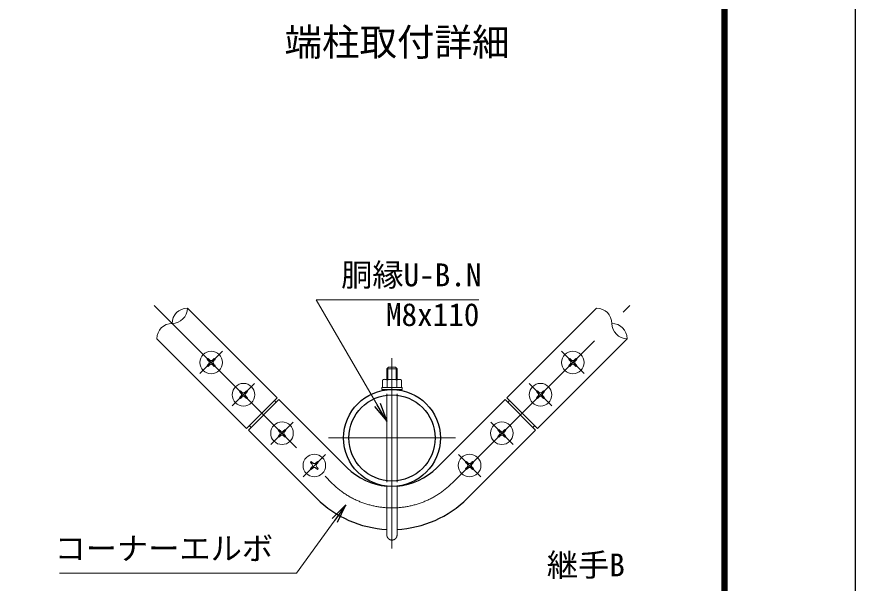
# Model space of a CAD drawing. Units: millimetres, scale not verified. Extents: x -6300 to 6300, y -4455 to 4455.
# Drawn here: x 3658 to 6300, y -219 to 1568 of the extents above; entities that cross this region are included whole.
import ezdxf
from ezdxf.enums import TextEntityAlignment as Align

# ---------------------------------------------------------------- set-up
doc = ezdxf.new("R2010")
doc.units = ezdxf.units.MM
doc.header["$LTSCALE"] = 20
doc.linetypes.add('DASHED', pattern=[7.5, 6, -1.5])
doc.linetypes.add('USER1', pattern=[50.8, 31.75, -6.35, 6.35, -6.35])
for name, color, linetype, lineweight in [('0-0_D-STR1', 1, 'Continuous', 25), ('0-1_D-STR3', 3, 'Continuous', 13), ('0-2_D-BMK', 2, 'USER1', 13), ('0-4_D-STR-DIM', 7, 'Continuous', 13), ('0-A_D-STR-TXT', 7, 'Continuous', 13), ('0-B_D-TTL-TXT', 7, 'Continuous', 25), ('0-C_D-TTL', 7, 'Continuous', 25)]:
    doc.layers.add(name, color=color, linetype=linetype, lineweight=lineweight)
doc.layers.add('0-5_0', color=7, linetype='Continuous')
doc.styles.add('ＭＳ ゴシック', font='')
doc.styles.get('ＭＳ ゴシック').set_extended_font_data('MS Gothic')

# ---------------------------------------------------------------- blocks, each defined once
blk = doc.blocks.new('_Open')
at = {"layer": '0-5_0'}
blk.add_line((-20, 3.333), (0, 0), dxfattribs=at)
blk.add_lwpolyline([(-20, -3.333), (0, 0), (-20, 0)], dxfattribs=at)

msp = doc.modelspace()

# ---------------------------------------------------------------- linework, layer by layer
at = {"layer": '0-0_D-STR1'}
for p, q in [((4478.02, 366.08), (4195.18, 648.92)), ((5202.1, 366.08), (5484.94, 648.92)), ((4381.86, 269.92), (4099.01, 552.76)), ((5298.27, 269.92), (5581.11, 552.76)), ((4478.02, 366.08), (4381.86, 269.92)), ((4387.51, 264.26), (4483.68, 360.42)), ((4483.68, 360.42), (4698.64, 145.46)), ((4981.48, 145.46), (5196.44, 360.42)), ((5196.44, 360.42), (5292.61, 264.26)), ((5202.1, 366.08), (5298.27, 269.92)), ((4387.51, 264.26), (4602.47, 49.3)), ((5077.65, 49.3), (5292.61, 264.26))]:
    msp.add_line(p, q, dxfattribs=at)
for radius in [152.6, 135.8]:
    msp.add_circle((4840.06, 239.49), radius, dxfattribs=at)
for radius, start, end in [(200, 225, 265.41143), (200, 274.58857, 315), (336, 225, 267.2706), (336, 272.7294, 315)]:
    msp.add_arc((4840.06, 286.89), radius, start, end, dxfattribs=at)
at = {"layer": '0-1_D-STR3'}
for p, q in [((4260.49, 490.22), (4257.72, 487.45)), ((4262.18, 482.83), (4257.72, 487.45)), ((4265.11, 485.76), (4260.49, 490.22)), ((4279.78, 490.22), (4275.16, 485.76)), ((4282.55, 487.45), (4278.09, 482.83)), ((4282.55, 487.45), (4279.78, 490.22)), ((5397.58, 487.45), (5400.34, 490.22)), ((5397.58, 487.45), (5402.04, 482.83)), ((5400.34, 490.22), (5404.96, 485.76)), ((5415.02, 485.76), (5419.64, 490.22)), ((5417.94, 482.83), (5422.4, 487.45)), ((5419.64, 490.22), (5422.4, 487.45)), ((4257.72, 468.16), (4262.18, 472.78)), ((4260.49, 465.39), (4257.72, 468.16)), ((4260.49, 465.39), (4265.11, 469.85)), ((4275.16, 469.85), (4279.78, 465.39)), ((4278.09, 472.78), (4282.55, 468.16)), ((4282.55, 468.16), (4279.78, 465.39)), ((4824.06, 424.49), (4824.06, 458.09)), ((4826.86, 424.49), (4826.86, 460.89)), ((4828.86, 462.89), (4851.26, 462.89)), ((4856.06, 458.09), (4851.26, 462.89)), ((4853.26, 424.49), (4853.26, 460.89)), ((4856.06, 424.49), (4856.06, 458.09)), ((5402.04, 472.78), (5397.58, 468.16)), ((5397.58, 468.16), (5400.34, 465.39)), ((5404.96, 469.85), (5400.34, 465.39)), ((5419.64, 465.39), (5415.02, 469.85)), ((5422.4, 468.16), (5417.94, 472.78)), ((5419.64, 465.39), (5422.4, 468.16)), ((4816.38, 424.49), (4862.65, 424.49)), ((4808.06, 398.49), (4872.06, 398.49)), ((4808.06, 392.09), (4808.06, 398.49)), ((4810.06, 398.49), (4810.06, 421.69)), ((4825.06, 421.69), (4825.06, 398.49)), ((4855.06, 421.69), (4855.06, 398.49)), ((4870.06, 398.49), (4870.06, 421.69)), ((4362.31, 388.39), (4359.54, 385.63)), ((4364.01, 381.01), (4359.54, 385.63)), ((4359.54, 366.33), (4364.01, 370.95)), ((4366.93, 383.93), (4362.31, 388.39)), ((4381.6, 388.39), (4376.98, 383.93)), ((4384.37, 385.63), (4379.91, 381.01)), ((4379.91, 370.95), (4384.37, 366.33)), ((4384.37, 385.63), (4381.6, 388.39)), ((4824.06, 391.24), (4824.06, 392.09)), ((4824.06, 100.6), (4824.06, 378.37)), ((4856.06, 391.24), (4856.06, 392.09)), ((4856.06, 100.6), (4856.06, 378.37)), ((5295.75, 385.63), (5298.52, 388.39)), ((5295.75, 385.63), (5300.22, 381.01)), ((5300.22, 370.95), (5295.75, 366.33)), ((5298.52, 388.39), (5303.14, 383.93)), ((5313.19, 383.93), (5317.81, 388.39)), ((5316.12, 381.01), (5320.58, 385.63)), ((5320.58, 366.33), (5316.12, 370.95)), ((5317.81, 388.39), (5320.58, 385.63)), ((4362.31, 363.57), (4359.54, 366.33)), ((4362.31, 363.57), (4366.93, 368.03)), ((4376.98, 368.03), (4381.6, 363.57)), ((4384.37, 366.33), (4381.6, 363.57)), ((4469.54, 357.6), (4475.2, 351.94)), ((5210.59, 357.6), (5204.93, 351.94)), ((5295.75, 366.33), (5298.52, 363.57)), ((5303.14, 368.03), (5298.52, 363.57)), ((5317.81, 363.57), (5313.19, 368.03)), ((5317.81, 363.57), (5320.58, 366.33)), ((4390.34, 278.4), (4396, 272.74)), ((4483.93, 266.77), (4481.17, 264.01)), ((4488.55, 262.31), (4483.93, 266.77)), ((4503.23, 266.77), (4498.61, 262.31)), ((4503.23, 266.77), (4505.99, 264.01)), ((5176.9, 266.77), (5174.13, 264.01)), ((5181.52, 262.31), (5176.9, 266.77)), ((5196.19, 266.77), (5191.57, 262.31)), ((5196.19, 266.77), (5198.96, 264.01)), ((5289.78, 278.4), (5284.13, 272.74)), ((4485.63, 259.39), (4481.17, 264.01)), ((4481.17, 244.71), (4485.63, 249.33)), ((4481.17, 244.71), (4483.93, 241.95)), ((4483.93, 241.95), (4488.55, 246.41)), ((4498.61, 246.41), (4503.23, 241.95)), ((4505.99, 264.01), (4501.53, 259.39)), ((4501.53, 249.33), (4505.99, 244.71)), ((4505.99, 244.71), (4503.23, 241.95)), ((5178.59, 259.39), (5174.13, 264.01)), ((5174.13, 244.71), (5178.59, 249.33)), ((5174.13, 244.71), (5176.9, 241.95)), ((5176.9, 241.95), (5181.52, 246.41)), ((5191.57, 246.41), (5196.19, 241.95)), ((5198.96, 264.01), (5194.5, 259.39)), ((5194.5, 249.33), (5198.96, 244.71)), ((5198.96, 244.71), (5196.19, 241.95)), ((4585.76, 164.95), (4582.99, 162.18)), ((4587.45, 157.56), (4582.99, 162.18)), ((4590.38, 160.49), (4585.76, 164.95)), ((4605.05, 164.95), (4600.43, 160.49)), ((4607.82, 162.18), (4603.35, 157.56)), ((4605.05, 164.95), (4607.82, 162.18)), ((5075.07, 164.95), (5072.31, 162.18)), ((5076.77, 157.56), (5072.31, 162.18)), ((5079.7, 160.49), (5075.07, 164.95)), ((5094.37, 164.95), (5089.75, 160.49)), ((5097.13, 162.18), (5092.67, 157.56)), ((5094.37, 164.95), (5097.13, 162.18)), ((4582.99, 142.89), (4587.45, 147.51)), ((4582.99, 142.89), (4585.76, 140.12)), ((4585.76, 140.12), (4590.38, 144.58)), ((4600.43, 144.58), (4605.05, 140.12)), ((4603.35, 147.51), (4607.82, 142.89)), ((4607.82, 142.89), (4605.05, 140.12)), ((5072.31, 142.89), (5076.77, 147.51)), ((5072.31, 142.89), (5075.07, 140.12)), ((5075.07, 140.12), (5079.7, 144.58)), ((5089.75, 144.58), (5094.37, 140.12)), ((5092.67, 147.51), (5097.13, 142.89)), ((5097.13, 142.89), (5094.37, 140.12)), ((4824.06, -66.61), (4824.06, 87.73)), ((4856.06, -66.61), (4856.06, 87.73))]:
    msp.add_line(p, q, dxfattribs=at)
for points in [[(4828.86, 462.89), (4824.06, 458.09), (4856.06, 458.09)], [(4808.06, 392.09), (4872.06, 392.09), (4872.06, 398.49)]]:
    msp.add_lwpolyline(points, dxfattribs=at)
for centre in [(4270.13, 477.8), (5409.99, 477.8), (4371.96, 375.98), (5308.17, 375.98), (4493.58, 254.36), (5186.54, 254.36), (4595.4, 152.54), (5084.72, 152.54)]:
    msp.add_circle(centre, 35.6, dxfattribs=at)
for centre, radius, start, end in [((4256.79, 477.8), 7.37, 315, 45), ((4270.13, 491.15), 7.37, 225, 315), ((4283.48, 477.8), 7.37, 135, 225), ((5396.65, 477.8), 7.37, 315, 45), ((5409.99, 491.15), 7.37, 225, 315), ((5423.33, 477.8), 7.37, 135, 225), ((4270.13, 464.46), 7.37, 45, 135), ((5409.99, 464.46), 7.37, 45, 135), ((4817.56, 413.29), 11.26, 48.21899, 131.78101), ((4840.06, 382.91), 41.58, 68.85295, 111.14705), ((4862.56, 413.04), 11.44, 49.0514, 130.9486), ((4358.62, 375.98), 7.37, 315, 45), ((4371.96, 389.32), 7.37, 225, 315), ((4371.96, 362.64), 7.37, 45, 135), ((4385.3, 375.98), 7.37, 135, 225), ((5294.83, 375.98), 7.37, 315, 45), ((5308.17, 389.32), 7.37, 225, 315), ((5308.17, 362.64), 7.37, 45, 135), ((5321.51, 375.98), 7.37, 135, 225), ((4480.24, 254.36), 7.37, 315, 45), ((4493.58, 267.7), 7.37, 225, 315), ((4493.58, 241.02), 7.37, 45, 135), ((4506.92, 254.36), 7.37, 135, 225), ((5173.2, 254.36), 7.37, 315, 45), ((5186.54, 267.7), 7.37, 225, 315), ((5186.54, 241.02), 7.37, 45, 135), ((5199.89, 254.36), 7.37, 135, 225), ((4595.4, 165.88), 7.37, 225, 315), ((5084.72, 165.88), 7.37, 225, 315), ((4582.06, 152.54), 7.37, 315, 45), ((4595.4, 139.19), 7.37, 45, 135), ((4608.74, 152.54), 7.37, 135, 225), ((5071.38, 152.54), 7.37, 315, 45), ((5084.72, 139.19), 7.37, 45, 135), ((5098.06, 152.54), 7.37, 135, 225)]:
    msp.add_arc(centre, radius, start, end, dxfattribs=at)
at = {"layer": '0-1_D-STR3', "linetype": 'DASHED'}
msp.add_arc((4840.06, -66.61), 16, 180, 0, dxfattribs=at)
at = {"layer": '0-2_D-BMK'}
for p, q in [((4090.53, 657.41), (4650.56, 97.38)), ((5029.57, 97.38), (5589.6, 657.41)), ((4305.49, 513.16), (4234.78, 442.45)), ((5374.64, 513.16), (5445.35, 442.45)), ((4840.06, -108.61), (4840.06, 491.39)), ((4407.31, 411.34), (4336.6, 340.63)), ((5272.81, 411.34), (5343.52, 340.63)), ((4528.94, 289.71), (4458.22, 219)), ((5151.19, 289.71), (5221.9, 219)), ((5040.06, 239.49), (4640.06, 239.49)), ((4630.76, 187.89), (4560.05, 117.18)), ((5049.37, 187.89), (5120.08, 117.18))]:
    msp.add_line(p, q, dxfattribs=at)
msp.add_arc((4840.06, 286.89), 268, 225, 315, dxfattribs=at)
at = {"layer": '0-4_D-STR-DIM'}
for centre, start, end in [((4146.94, 649.08), 270.18146, 359.81854), ((4195.33, 600.69), 90.18146, 179.81854), ((5484.79, 600.69), 0.18146, 89.81854), ((4147.25, 552.61), 90.18146, 179.81854), ((5532.87, 552.61), 0.18146, 89.81854), ((5581.26, 600.99), 180.18146, 269.81854)]:
    msp.add_arc(centre, 48.24, start, end, dxfattribs=at)
at = {"layer": '0-A_D-STR-TXT'}
for points in [[(5113.51, 675.26), (4601.22, 675.26), (4823.06, 294.1)], [(3791.91, -187.15), (4539.49, -187.15), (4693.99, 26.91)]]:
    msp.add_lwpolyline(points, dxfattribs=at)
at = {"layer": '0-C_D-TTL', "color": 2}
msp.add_lwpolyline([(-6300, 4455), (6300, 4455), (6300, -4455), (-6300, -4455)], close=True, dxfattribs=at)
at = {"layer": '0-C_D-TTL'}
for points in [[(-5895, 4125), (5895, 4125), (5895, -4125), (-5895, -4125)], [(-5891.25, 4121.25), (5891.25, 4121.25), (5891.25, -4121.25), (-5891.25, -4121.25)], [(-5887.5, 4117.5), (5887.5, 4117.5), (5887.5, -4117.5), (-5887.5, -4117.5)], [(-5883.75, 4113.75), (5883.75, 4113.75), (5883.75, -4113.75), (-5883.75, -4113.75)], [(-5880, 4110), (5880, 4110), (5880, -4110), (-5880, -4110)]]:
    msp.add_lwpolyline(points, close=True, dxfattribs=at)

# ---------------------------------------------------------------- block references
at = {"layer": '0-A_D-STR-TXT', "xscale": 3, "yscale": 3}
for p, rotation in [((4824.06, 292.37), 300.19992), ((4695.16, 28.53), 54.17805)]:
    msp.add_blockref('_Open', p, dxfattribs=dict(at, rotation=rotation))

# ---------------------------------------------------------------- texts
at = {"layer": '0-A_D-STR-TXT', "style": 'ＭＳ ゴシック'}
for s, p in [('胴縁U-B.N', (4679.89, 696.23)), ('M8x110', (4821.12, 571.09)), ('コーナーエルボ', (3776.68, -166.56)), ('継手B', (5328.05, -218.76))]:
    msp.add_text(s, height=72.14, dxfattribs=at).set_placement(p, align=Align.BOTTOM_LEFT)
at = {"layer": '0-B_D-TTL-TXT', "style": 'ＭＳ ゴシック'}
msp.add_text('端柱取付詳細', height=86.66, dxfattribs=at).set_placement((4501.28, 1418.87), align=Align.BOTTOM_LEFT)

doc.saveas('drawing.dxf')
